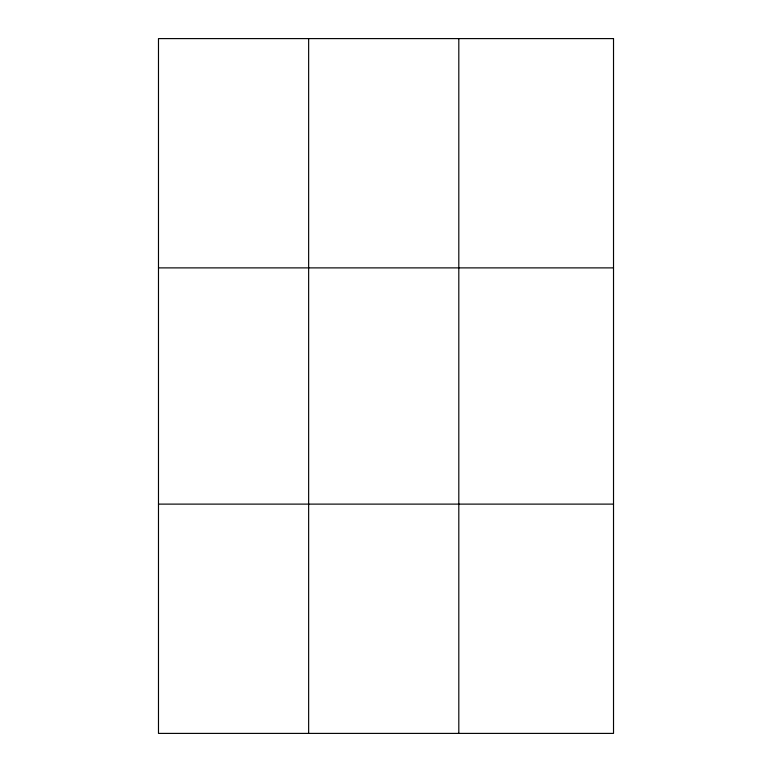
<?xml version="1.0" encoding="UTF-8"?>
<svg xmlns="http://www.w3.org/2000/svg" width="772" height="772" viewBox="0 0 772 772"><rect width="100%" height="100%" fill="white"/><g stroke="black" fill="none" stroke-linecap="round" stroke-linejoin="round"><path stroke-width="1.16" d="M458.809 733.4L458.809 38.6M158.482 267.884L613.518 267.884M158.482 504.116L613.518 504.116M308.646 38.6L308.646 733.4M613.518 38.6L613.518 733.4L158.482 733.4L158.482 38.6L613.518 38.6"/></g></svg>
